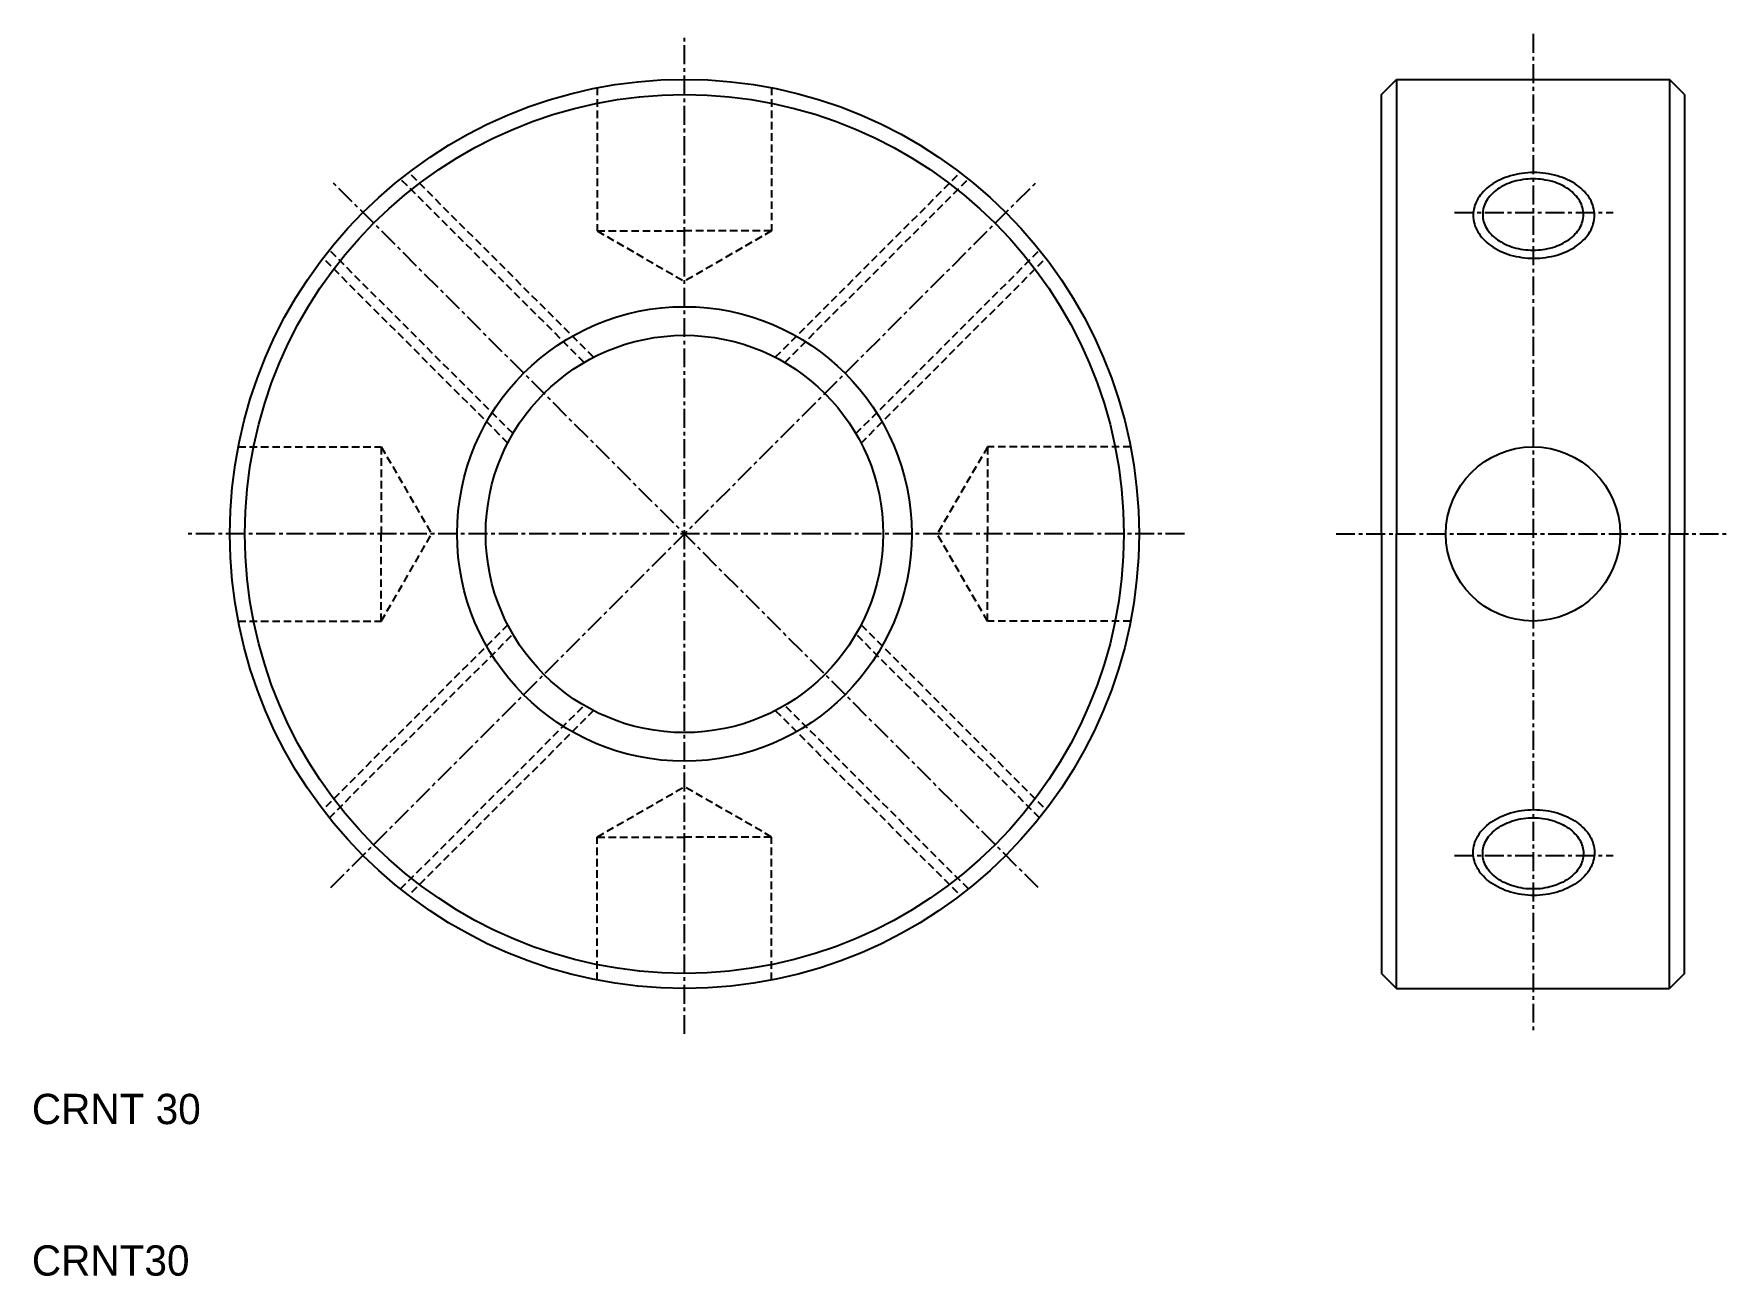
# Model space of a CAD drawing. Extents: x 10 to 122, y 10 to 92.
import ezdxf

# ---------------------------------------------------------------- set-up
doc = ezdxf.new("R2010")
doc.units = 0
doc.linetypes.add('CENTER', pattern=[2, 1.25, -0.25, 0.25, -0.25])
doc.linetypes.add('DASHED', pattern=[0.75, 0.5, -0.25])
doc.layers.get('0').update_dxf_attribs({"linetype": 'CONTINUOUS'})
doc.layers.add('CENTER', color=1, linetype='CENTER')

msp = doc.modelspace()

# ---------------------------------------------------------------- linework, layer by layer
at = {"color": 7, "linetype": 'CONTINUOUS'}
for p, q in [((99.06, 87.95), (100.06, 88.95)), ((100.06, 88.95), (100.06, 58.95)), ((100.06, 88.95), (118.06, 88.95)), ((118.06, 88.95), (118.06, 58.95)), ((119.06, 87.95), (118.06, 88.95)), ((99.06, 58.95), (99.06, 87.95)), ((119.06, 87.95), (119.06, 58.95)), ((99.06, 58.95), (99.06, 29.95)), ((100.06, 28.95), (100.06, 58.95)), ((118.06, 28.95), (118.06, 58.95)), ((119.06, 29.95), (119.06, 58.95)), ((99.06, 29.95), (100.06, 28.95)), ((119.06, 29.95), (118.06, 28.95)), ((100.06, 28.95), (118.06, 28.95))]:
    msp.add_line(p, q, dxfattribs=at)
at = {"color": 3, "linetype": 'DASHED'}
for p, q in [((47.31, 88.4), (47.31, 78.95)), ((58.81, 88.4), (58.81, 78.95)), ((46.45, 70.27), (34.33, 82.38)), ((47.07, 70.61), (34.87, 82.8)), ((59.06, 70.61), (71.26, 82.8)), ((59.68, 70.27), (71.8, 82.38)), ((47.31, 78.95), (53.06, 75.63)), ((47.31, 78.95), (53.06, 78.95)), ((58.81, 78.95), (53.06, 75.63)), ((58.81, 78.95), (53.06, 78.95)), ((41.75, 65.57), (29.63, 77.68)), ((64.38, 65.57), (76.5, 77.68)), ((41.41, 64.95), (29.21, 77.15)), ((64.72, 64.95), (76.92, 77.15)), ((23.62, 64.7), (33.06, 64.7)), ((33.06, 64.7), (33.06, 58.95)), ((33.06, 64.7), (36.38, 58.95)), ((73.06, 64.7), (69.74, 58.95)), ((82.51, 64.7), (73.06, 64.7)), ((73.06, 64.7), (73.06, 58.95)), ((33.06, 53.2), (36.38, 58.95)), ((33.06, 53.2), (33.06, 58.95)), ((73.06, 53.2), (69.74, 58.95)), ((73.06, 53.2), (73.06, 58.95)), ((23.62, 53.2), (33.06, 53.2)), ((41.41, 52.96), (29.21, 40.76)), ((64.72, 52.96), (76.92, 40.76)), ((82.51, 53.2), (73.06, 53.2)), ((29.63, 40.22), (41.75, 52.34)), ((76.5, 40.22), (64.38, 52.34)), ((34.33, 35.52), (46.45, 47.64)), ((47.07, 47.3), (34.87, 35.1)), ((59.06, 47.3), (71.26, 35.1)), ((71.8, 35.52), (59.68, 47.64)), ((47.31, 38.95), (53.06, 42.27)), ((58.81, 38.95), (53.06, 42.27)), ((47.31, 38.95), (53.06, 38.95)), ((47.31, 29.51), (47.31, 38.95)), ((58.81, 38.95), (53.06, 38.95)), ((58.81, 29.51), (58.81, 38.95))]:
    msp.add_line(p, q, dxfattribs=at)
at = {"color": 3, "linetype": 'CONTINUOUS'}
for points in [[(105.11, 79.98, 0), (105.12, 79.84, 0), (105.13, 79.7, 0), (105.15, 79.56, 0), (105.19, 79.42, 0), (105.23, 79.29, 0), (105.28, 79.15, 0), (105.35, 79.02, 0), (105.42, 78.89, 0), (105.5, 78.77, 0), (105.58, 78.64, 0), (105.68, 78.52, 0), (105.79, 78.4, 0), (105.9, 78.29, 0), (106.02, 78.18, 0), (106.15, 78.08, 0), (106.28, 77.98, 0), (106.43, 77.88, 0), (106.58, 77.79, 0), (106.73, 77.7, 0), (106.89, 77.62, 0), (107.06, 77.55, 0), (107.23, 77.48, 0), (107.4, 77.42, 0), (107.58, 77.36, 0), (107.77, 77.31, 0), (107.95, 77.27, 0), (108.14, 77.23, 0), (108.33, 77.2, 0), (108.53, 77.18, 0), (108.72, 77.16, 0), (108.92, 77.15, 0), (109.12, 77.15, 0), (109.31, 77.15, 0), (109.51, 77.16, 0), (109.7, 77.18, 0), (109.9, 77.2, 0), (110.09, 77.23, 0), (110.28, 77.27, 0), (110.47, 77.31, 0), (110.65, 77.36, 0), (110.83, 77.42, 0), (111, 77.48, 0), (111.17, 77.55, 0), (111.34, 77.62, 0), (111.5, 77.7, 0), (111.66, 77.79, 0), (111.81, 77.88, 0), (111.95, 77.98, 0), (112.08, 78.08, 0), (112.21, 78.18, 0), (112.33, 78.29, 0), (112.45, 78.4, 0), (112.55, 78.52, 0), (112.65, 78.64, 0), (112.74, 78.77, 0), (112.82, 78.89, 0), (112.89, 79.02, 0), (112.95, 79.15, 0), (113, 79.29, 0), (113.04, 79.42, 0), (113.08, 79.56, 0), (113.1, 79.7, 0), (113.12, 79.84, 0), (113.12, 79.98, 0), (113.12, 80.11, 0), (113.1, 80.25, 0), (113.08, 80.39, 0), (113.04, 80.53, 0), (113, 80.66, 0), (112.95, 80.8, 0), (112.89, 80.93, 0), (112.82, 81.06, 0), (112.74, 81.19, 0), (112.65, 81.31, 0), (112.55, 81.43, 0), (112.45, 81.55, 0), (112.33, 81.66, 0), (112.21, 81.77, 0), (112.08, 81.88, 0), (111.95, 81.98, 0), (111.81, 82.07, 0), (111.66, 82.16, 0), (111.5, 82.25, 0), (111.34, 82.33, 0), (111.17, 82.4, 0), (111, 82.47, 0), (110.83, 82.53, 0), (110.65, 82.59, 0), (110.47, 82.64, 0), (110.28, 82.68, 0), (110.09, 82.72, 0), (109.9, 82.75, 0), (109.7, 82.77, 0), (109.51, 82.79, 0), (109.31, 82.8, 0), (109.12, 82.8, 0), (108.92, 82.8, 0), (108.72, 82.79, 0), (108.53, 82.77, 0), (108.33, 82.75, 0), (108.14, 82.72, 0), (107.95, 82.68, 0), (107.77, 82.64, 0), (107.58, 82.59, 0), (107.4, 82.53, 0), (107.23, 82.47, 0), (107.06, 82.4, 0), (106.89, 82.33, 0), (106.73, 82.25, 0), (106.58, 82.16, 0), (106.43, 82.07, 0), (106.28, 81.98, 0), (106.15, 81.88, 0), (106.02, 81.77, 0), (105.9, 81.66, 0), (105.79, 81.55, 0), (105.68, 81.43, 0), (105.58, 81.31, 0), (105.5, 81.19, 0), (105.42, 81.06, 0), (105.35, 80.93, 0), (105.28, 80.8, 0), (105.23, 80.66, 0), (105.19, 80.53, 0), (105.15, 80.39, 0), (105.13, 80.25, 0), (105.12, 80.11, 0), (105.11, 79.98, 0)], [(105.11, 37.93, 0), (105.12, 38.07, 0), (105.13, 38.21, 0), (105.15, 38.34, 0), (105.19, 38.48, 0), (105.23, 38.62, 0), (105.28, 38.75, 0), (105.35, 38.88, 0), (105.42, 39.01, 0), (105.5, 39.14, 0), (105.58, 39.26, 0), (105.68, 39.38, 0), (105.79, 39.5, 0), (105.9, 39.61, 0), (106.02, 39.72, 0), (106.15, 39.83, 0), (106.28, 39.93, 0), (106.43, 40.02, 0), (106.58, 40.11, 0), (106.73, 40.2, 0), (106.89, 40.28, 0), (107.06, 40.35, 0), (107.23, 40.42, 0), (107.4, 40.48, 0), (107.58, 40.54, 0), (107.77, 40.59, 0), (107.95, 40.63, 0), (108.14, 40.67, 0), (108.33, 40.7, 0), (108.53, 40.73, 0), (108.72, 40.74, 0), (108.92, 40.75, 0), (109.12, 40.76, 0), (109.31, 40.75, 0), (109.51, 40.74, 0), (109.7, 40.73, 0), (109.9, 40.7, 0), (110.09, 40.67, 0), (110.28, 40.63, 0), (110.47, 40.59, 0), (110.65, 40.54, 0), (110.83, 40.48, 0), (111, 40.42, 0), (111.17, 40.35, 0), (111.34, 40.28, 0), (111.5, 40.2, 0), (111.66, 40.11, 0), (111.81, 40.02, 0), (111.95, 39.93, 0), (112.08, 39.83, 0), (112.21, 39.72, 0), (112.33, 39.61, 0), (112.45, 39.5, 0), (112.55, 39.38, 0), (112.65, 39.26, 0), (112.74, 39.14, 0), (112.82, 39.01, 0), (112.89, 38.88, 0), (112.95, 38.75, 0), (113, 38.62, 0), (113.04, 38.48, 0), (113.08, 38.34, 0), (113.1, 38.21, 0), (113.12, 38.07, 0), (113.12, 37.93, 0), (113.12, 37.79, 0), (113.1, 37.65, 0), (113.08, 37.51, 0), (113.04, 37.38, 0), (113, 37.24, 0), (112.95, 37.11, 0), (112.89, 36.98, 0), (112.82, 36.85, 0), (112.74, 36.72, 0), (112.65, 36.59, 0), (112.55, 36.47, 0), (112.45, 36.36, 0), (112.33, 36.24, 0), (112.21, 36.13, 0), (112.08, 36.03, 0), (111.95, 35.93, 0), (111.81, 35.83, 0), (111.66, 35.74, 0), (111.5, 35.66, 0), (111.34, 35.58, 0), (111.17, 35.5, 0), (111, 35.43, 0), (110.83, 35.37, 0), (110.65, 35.31, 0), (110.47, 35.27, 0), (110.28, 35.22, 0), (110.09, 35.18, 0), (109.9, 35.15, 0), (109.7, 35.13, 0), (109.51, 35.11, 0), (109.31, 35.1, 0), (109.12, 35.1, 0), (108.92, 35.1, 0), (108.72, 35.11, 0), (108.53, 35.13, 0), (108.33, 35.15, 0), (108.14, 35.18, 0), (107.95, 35.22, 0), (107.77, 35.27, 0), (107.58, 35.31, 0), (107.4, 35.37, 0), (107.23, 35.43, 0), (107.06, 35.5, 0), (106.89, 35.58, 0), (106.73, 35.66, 0), (106.58, 35.74, 0), (106.43, 35.83, 0), (106.28, 35.93, 0), (106.15, 36.03, 0), (106.02, 36.13, 0), (105.9, 36.24, 0), (105.79, 36.36, 0), (105.68, 36.47, 0), (105.58, 36.59, 0), (105.5, 36.72, 0), (105.42, 36.85, 0), (105.35, 36.98, 0), (105.28, 37.11, 0), (105.23, 37.24, 0), (105.19, 37.38, 0), (105.15, 37.51, 0), (105.13, 37.65, 0), (105.12, 37.79, 0), (105.11, 37.93, 0)]]:
    msp.add_polyline3d(points, dxfattribs=at)
at = {"color": 7, "linetype": 'CONTINUOUS'}
for points in [[(105.74, 80.03, 0), (105.74, 79.92, 0), (105.75, 79.8, 0), (105.77, 79.69, 0), (105.8, 79.58, 0), (105.84, 79.46, 0), (105.88, 79.35, 0), (105.93, 79.24, 0), (105.99, 79.14, 0), (106.06, 79.03, 0), (106.13, 78.93, 0), (106.21, 78.83, 0), (106.3, 78.73, 0), (106.39, 78.63, 0), (106.49, 78.54, 0), (106.6, 78.46, 0), (106.71, 78.37, 0), (106.83, 78.29, 0), (106.95, 78.22, 0), (107.08, 78.15, 0), (107.22, 78.08, 0), (107.35, 78.02, 0), (107.5, 77.96, 0), (107.64, 77.91, 0), (107.79, 77.86, 0), (107.94, 77.82, 0), (108.1, 77.79, 0), (108.26, 77.75, 0), (108.42, 77.73, 0), (108.58, 77.71, 0), (108.74, 77.7, 0), (108.9, 77.69, 0), (109.06, 77.68, 0), (109.23, 77.69, 0), (109.39, 77.7, 0), (109.55, 77.71, 0), (109.71, 77.73, 0), (109.87, 77.75, 0), (110.03, 77.79, 0), (110.18, 77.82, 0), (110.34, 77.86, 0), (110.49, 77.91, 0), (110.63, 77.96, 0), (110.77, 78.02, 0), (110.91, 78.08, 0), (111.04, 78.15, 0), (111.17, 78.22, 0), (111.3, 78.29, 0), (111.42, 78.37, 0), (111.53, 78.46, 0), (111.64, 78.54, 0), (111.74, 78.63, 0), (111.83, 78.73, 0), (111.92, 78.83, 0), (112, 78.93, 0), (112.07, 79.03, 0), (112.14, 79.14, 0), (112.2, 79.24, 0), (112.25, 79.35, 0), (112.29, 79.46, 0), (112.33, 79.58, 0), (112.35, 79.69, 0), (112.37, 79.8, 0), (112.39, 79.92, 0), (112.39, 80.03, 0), (112.39, 80.15, 0), (112.37, 80.26, 0), (112.35, 80.38, 0), (112.33, 80.49, 0), (112.29, 80.61, 0), (112.25, 80.72, 0), (112.2, 80.83, 0), (112.14, 80.93, 0), (112.07, 81.04, 0), (112, 81.14, 0), (111.92, 81.24, 0), (111.83, 81.34, 0), (111.74, 81.43, 0), (111.64, 81.53, 0), (111.53, 81.61, 0), (111.42, 81.7, 0), (111.3, 81.78, 0), (111.17, 81.85, 0), (111.04, 81.92, 0), (110.91, 81.99, 0), (110.77, 82.05, 0), (110.63, 82.11, 0), (110.49, 82.16, 0), (110.34, 82.21, 0), (110.18, 82.25, 0), (110.03, 82.28, 0), (109.87, 82.31, 0), (109.71, 82.34, 0), (109.55, 82.36, 0), (109.39, 82.37, 0), (109.23, 82.38, 0), (109.06, 82.38, 0), (108.9, 82.38, 0), (108.74, 82.37, 0), (108.58, 82.36, 0), (108.42, 82.34, 0), (108.26, 82.31, 0), (108.1, 82.28, 0), (107.94, 82.25, 0), (107.79, 82.21, 0), (107.64, 82.16, 0), (107.5, 82.11, 0), (107.35, 82.05, 0), (107.22, 81.99, 0), (107.08, 81.92, 0), (106.95, 81.85, 0), (106.83, 81.78, 0), (106.71, 81.7, 0), (106.6, 81.61, 0), (106.49, 81.53, 0), (106.39, 81.43, 0), (106.3, 81.34, 0), (106.21, 81.24, 0), (106.13, 81.14, 0), (106.06, 81.04, 0), (105.99, 80.93, 0), (105.93, 80.83, 0), (105.88, 80.72, 0), (105.84, 80.61, 0), (105.8, 80.49, 0), (105.77, 80.38, 0), (105.75, 80.26, 0), (105.74, 80.15, 0), (105.74, 80.03, 0)], [(105.74, 37.87, 0), (105.74, 37.98, 0), (105.75, 38.1, 0), (105.77, 38.21, 0), (105.8, 38.33, 0), (105.84, 38.44, 0), (105.88, 38.55, 0), (105.93, 38.66, 0), (105.99, 38.77, 0), (106.06, 38.87, 0), (106.13, 38.98, 0), (106.21, 39.08, 0), (106.3, 39.17, 0), (106.39, 39.27, 0), (106.49, 39.36, 0), (106.6, 39.45, 0), (106.71, 39.53, 0), (106.83, 39.61, 0), (106.95, 39.69, 0), (107.08, 39.76, 0), (107.22, 39.82, 0), (107.35, 39.88, 0), (107.5, 39.94, 0), (107.64, 39.99, 0), (107.79, 40.04, 0), (107.94, 40.08, 0), (108.1, 40.12, 0), (108.26, 40.15, 0), (108.42, 40.17, 0), (108.58, 40.19, 0), (108.74, 40.21, 0), (108.9, 40.22, 0), (109.06, 40.22, 0), (109.23, 40.22, 0), (109.39, 40.21, 0), (109.55, 40.19, 0), (109.71, 40.17, 0), (109.87, 40.15, 0), (110.03, 40.12, 0), (110.18, 40.08, 0), (110.34, 40.04, 0), (110.49, 39.99, 0), (110.63, 39.94, 0), (110.77, 39.88, 0), (110.91, 39.82, 0), (111.04, 39.76, 0), (111.17, 39.69, 0), (111.3, 39.61, 0), (111.42, 39.53, 0), (111.53, 39.45, 0), (111.64, 39.36, 0), (111.74, 39.27, 0), (111.83, 39.17, 0), (111.92, 39.08, 0), (112, 38.98, 0), (112.07, 38.87, 0), (112.14, 38.77, 0), (112.2, 38.66, 0), (112.25, 38.55, 0), (112.29, 38.44, 0), (112.33, 38.33, 0), (112.35, 38.21, 0), (112.37, 38.1, 0), (112.39, 37.98, 0), (112.39, 37.87, 0), (112.39, 37.75, 0), (112.37, 37.64, 0), (112.35, 37.52, 0), (112.33, 37.41, 0), (112.29, 37.3, 0), (112.25, 37.19, 0), (112.2, 37.08, 0), (112.14, 36.97, 0), (112.07, 36.86, 0), (112, 36.76, 0), (111.92, 36.66, 0), (111.83, 36.56, 0), (111.74, 36.47, 0), (111.64, 36.38, 0), (111.53, 36.29, 0), (111.42, 36.21, 0), (111.3, 36.13, 0), (111.17, 36.05, 0), (111.04, 35.98, 0), (110.91, 35.92, 0), (110.77, 35.85, 0), (110.63, 35.8, 0), (110.49, 35.74, 0), (110.34, 35.7, 0), (110.18, 35.66, 0), (110.03, 35.62, 0), (109.87, 35.59, 0), (109.71, 35.56, 0), (109.55, 35.54, 0), (109.39, 35.53, 0), (109.23, 35.52, 0), (109.06, 35.52, 0), (108.9, 35.52, 0), (108.74, 35.53, 0), (108.58, 35.54, 0), (108.42, 35.56, 0), (108.26, 35.59, 0), (108.1, 35.62, 0), (107.94, 35.66, 0), (107.79, 35.7, 0), (107.64, 35.74, 0), (107.5, 35.8, 0), (107.35, 35.85, 0), (107.22, 35.92, 0), (107.08, 35.98, 0), (106.95, 36.05, 0), (106.83, 36.13, 0), (106.71, 36.21, 0), (106.6, 36.29, 0), (106.49, 36.38, 0), (106.39, 36.47, 0), (106.3, 36.56, 0), (106.21, 36.66, 0), (106.13, 36.76, 0), (106.06, 36.86, 0), (105.99, 36.97, 0), (105.93, 37.08, 0), (105.88, 37.19, 0), (105.84, 37.3, 0), (105.8, 37.41, 0), (105.77, 37.52, 0), (105.75, 37.64, 0), (105.74, 37.75, 0), (105.74, 37.87, 0)]]:
    msp.add_polyline3d(points, dxfattribs=at)
for centre, radius in [((53.06, 58.95), 30), ((53.06, 58.95), 29), ((53.06, 58.95), 13.11), ((109.06, 58.95), 5.75)]:
    msp.add_circle(centre, radius, dxfattribs=at)
at = {"color": 3, "linetype": 'CONTINUOUS'}
msp.add_circle((53.06, 58.95), 15, dxfattribs=at)
at = {"layer": 'CENTER', "color": 1, "linetype": 'CENTER'}
for p, q in [((53.06, 25.95), (53.06, 91.95)), ((109.06, 91.95), (109.06, 25.95)), ((76.4, 35.62), (29.73, 82.29)), ((29.73, 35.62), (76.4, 82.29)), ((103.88, 80.17), (114.36, 80.17)), ((86.06, 58.95), (20.06, 58.95)), ((96.06, 58.95), (122.06, 58.95)), ((103.88, 37.74), (114.36, 37.74))]:
    msp.add_line(p, q, dxfattribs=at)

# ---------------------------------------------------------------- texts
at = {"color": 7, "linetype": 'CONTINUOUS'}
for s, p in [('CRNT 30', (10, 20)), ('CRNT30', (10, 10))]:
    msp.add_text(s, height=2, dxfattribs=at).set_placement(p)

doc.saveas('drawing.dxf')
